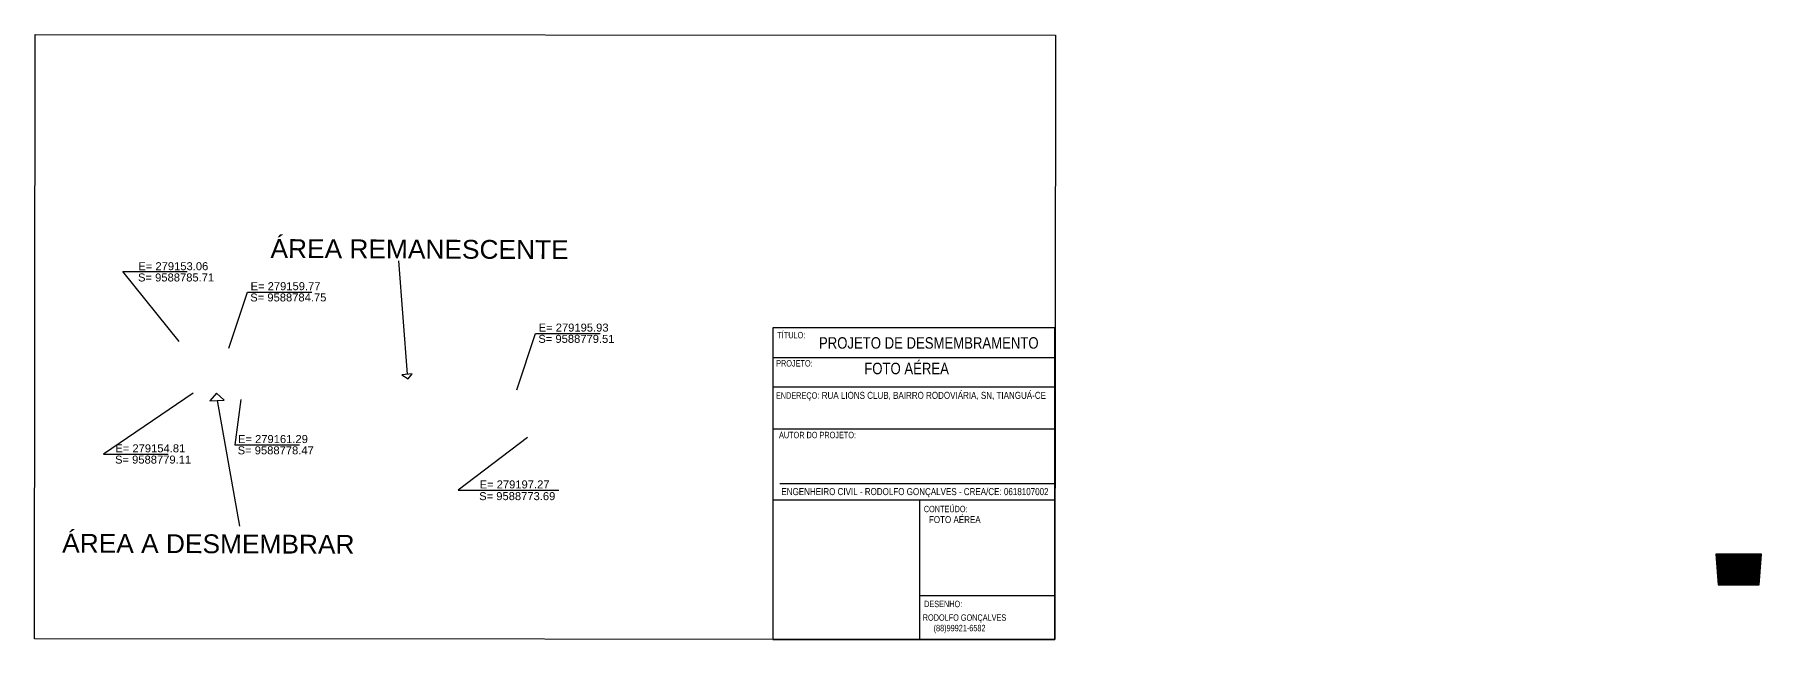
# Model space of a CAD drawing. Header units: millimetres. Extents: x 2167 to 4287, y 1412 to 1869.
# Drawn here: x 2733 to 3099.8, y 1416.2 to 1544.7 of the extents above; entities that cross this region are included whole.
import ezdxf

# ---------------------------------------------------------------- set-up
doc = ezdxf.new("R2010")
doc.units = ezdxf.units.MM
doc.header["$LTSCALE"] = 20
for name, color, linetype in [('A-PEN-R', 1, 'Continuous'), ('COTA', 7, 'Continuous'), ('E-TXT-Y', 2, 'Continuous'), ('POLYLINE', 1, 'Continuous'), ('TEXTO', 3, 'Continuous')]:
    doc.layers.add(name, color=color, linetype=linetype)
doc.styles.add('COTA', font='arial.ttf')
doc.styles.add('F2', font='ARIALN.TTF')
doc.styles.add('NOTES', font='arial.ttf', dxfattribs={"height": 4})
doc.styles.add('ROMANS', font='romans__.ttf', dxfattribs={"height": 0.1})
doc.dimstyles.new('BOLA100', dxfattribs={"dimscale": 0, "dimtxt": 1.9, "dimasz": 0.18, "dimexe": 0.18, "dimexo": 0.063, "dimgap": 0, "dimtad": 1, "dimzin": 4, "dimdsep": 46, "dimtxsty": 'ROMANS', "dimcen": 0.09, "dimse1": 1, "dimse2": 1, "dimsd1": 1, "dimsd2": 1, "dimclrt": 256, "dimaunit": 1, "dimadec": 4, "dimazin": 0, "dimtfac": 1.2, "dimtix": 1, "dimtmove": 2, "dimatfit": 3, "dimfxl": 0, "dimtvp": 2, "dimtolj": 1, "dimtzin": 4, "dimarcsym": 0})
picture_1 = doc.add_image_def('image1.jpg', size_in_pixel=(1067, 632))

# ---------------------------------------------------------------- blocks, each defined once
blk = doc.blocks.new('*D167')
at = {"transparency": 16777216, "insert": (3091.12, 1433.37), "char_height": 0.1, "attachment_point": 5, "rotation": 47.1704, "style": 'ROMANS'}
blk.add_mtext('\\A1;85°39\'33"', dxfattribs=at)
blk = doc.blocks.new('*D168')
at = {"transparency": 16777216, "insert": (3091.72, 1428.96), "char_height": 0.1, "attachment_point": 5, "rotation": 317.1704, "style": 'ROMANS'}
blk.add_mtext('\\A1;94°20\'27"', dxfattribs=at)
blk = doc.blocks.new('*D169')
at = {"transparency": 16777216, "insert": (3098.04, 1432.7), "char_height": 0.1, "attachment_point": 5, "rotation": 312.8256, "style": 'ROMANS'}
blk.add_mtext('\\A1;85°39\'4"', dxfattribs=at)
blk = doc.blocks.new('*D170')
at = {"transparency": 16777216, "insert": (3097.82, 1429.33), "char_height": 0.1, "attachment_point": 5, "rotation": 42.8256, "style": 'ROMANS'}
blk.add_mtext('\\A1;94°20\'56"', dxfattribs=at)

msp = doc.modelspace()

# ---------------------------------------------------------------- hatches: boundary and pattern name
h = msp.add_hatch()
h.set_pattern_fill('JIS_WOOD', color=2, scale=0.25, style=0)
h.set_pattern_definition([(45, (495.25142, 597.4918), (-0.125, 0.125), [])])
h.paths.add_polyline_path([(3099.79, 1434.323), (3090.09, 1434.323), (3090.59, 1427.742), (3099.29, 1427.742)])

# ---------------------------------------------------------------- linework, layer by layer
at = {"color": 2}
for p, q in [((2810.246, 1496.597), (2812.153, 1472.531)), ((2813.169, 1472.624), (2810.975, 1472.423)), ((2810.975, 1472.423), (2812.331, 1471.524)), ((2812.331, 1471.524), (2813.169, 1472.624)), ((2771.6, 1468.491), (2770.233, 1466.905)), ((2773.276, 1467.038), (2771.6, 1468.491)), ((2770.233, 1466.905), (2773.276, 1467.038)), ((2776.584, 1440.26), (2771.868, 1466.976))]:
    msp.add_line(p, q, dxfattribs=at)
msp.add_lwpolyline([(3090.59, 1427.742), (3099.29, 1427.742), (3099.79, 1434.323), (3090.09, 1434.323), (3090.59, 1427.742)], dxfattribs=at)
at = {"layer": 'A-PEN-R'}
for p, q in [((2949.703, 1482.354), (2889.783, 1482.354)), ((2889.783, 1482.354), (2889.783, 1416.167)), ((2949.703, 1416.167), (2949.703, 1482.354)), ((2889.783, 1476.112), (2949.703, 1476.112)), ((2889.783, 1469.871), (2949.703, 1469.871)), ((2889.783, 1460.921), (2949.703, 1460.921)), ((2891.25, 1449.279), (2949.703, 1449.279)), ((2889.783, 1445.813), (2949.703, 1445.813)), ((2920.99, 1416.167), (2920.99, 1445.813)), ((2920.99, 1425.529), (2949.703, 1425.529)), ((2889.783, 1416.167), (2949.703, 1416.167))]:
    msp.add_line(p, q, dxfattribs=at)
at = {"layer": 'POLYLINE'}
for points in [[(2763.724, 1479.464), (2751.696, 1494.347), (2765.416, 1494.347)], [(2774.214, 1478.033), (2778.175, 1489.979), (2791.895, 1489.979)], [(2835.407, 1469.232), (2839.368, 1481.178), (2853.088, 1481.178)], [(2766.663, 1468.511), (2747.644, 1455.521), (2761.364, 1455.521)], [(2776.786, 1467.145), (2775.498, 1457.491), (2789.218, 1457.491)], [(2837.647, 1459.091), (2822.975, 1447.923), (2844.305, 1447.923)]]:
    msp.add_lwpolyline(points, dxfattribs=at)

# ---------------------------------------------------------------- texts
at = {"layer": 'COTA', "color": 232, "char_height": 1.7, "attachment_point": 5, "style": 'COTA'}
for s, width, insert in [('S= 9588785.71', 21.6728, (2763.042, 1493.078)), ('E= 279153.06', 28.88157, (2762.447, 1495.469)), ('S= 9588784.75', 21.6728, (2786.877, 1488.835)), ('E= 279159.77', 28.88157, (2786.282, 1491.226)), ('E= 279195.93', 28.88157, (2847.475, 1482.426)), ('S= 9588779.51', 21.6728, (2848.071, 1480.034)), ('E= 279154.81', 28.88157, (2757.558, 1456.769)), ('S= 9588778.47', 21.6728, (2784.2, 1456.348)), ('E= 279161.29', 28.88157, (2783.605, 1458.739)), ('S= 9588779.11', 21.6728, (2758.153, 1454.378)), ('E= 279197.27', 28.88157, (2834.934, 1449.106)), ('S= 9588773.69 ', 21.6728, (2835.502, 1446.615))]:
    msp.add_mtext_dynamic_manual_height_columns(s, width=width, gutter_width=5, heights=[0], dxfattribs=dict(at, insert=insert))
at = {"layer": 'E-TXT-Y', "style": 'NOTES'}
for s, p in [('ÁREA REMANESCENTE', (2783.081, 1497.249)), ('ÁREA A DESMEMBRAR', (2738.833, 1434.626))]:
    msp.add_text(s, height=4, rotation=359.76355, dxfattribs=at).set_placement(p)
at = {"layer": 'E-TXT-Y', "style": 'F2'}
for s, height, p in [('PROJETO DE DESMEMBRAMENTO', 2.43524, (2899.595, 1477.961)), ('FOTO AÉREA', 2.4352, (2909.213, 1472.537))]:
    msp.add_text(s, height=height, dxfattribs=at).set_placement(p)
at = {"layer": 'TEXTO', "color": 3, "style": 'F2'}
for s, height, p in [('TÍTULO: ', 1.3529, (2890.748, 1480.166)), ('PROJETO: ', 1.3529, (2890.502, 1474.169)), ('ENDEREÇO:', 1.3529, (2890.455, 1467.326)), ('RUA LIONS CLUB, BAIRRO RODOVIÁRIA, SN, TIANGUÁ-CE', 1.4882, (2900.177, 1467.294)), ('AUTOR DO PROJETO: ', 1.35291, (2891.104, 1458.935)), ('ENGENHEIRO CIVIL - RODOLFO GONÇALVES - CREA/CE: 0618107002', 1.4882, (2891.616, 1446.843)), ('CONTEÚDO:', 1.3529, (2921.863, 1443.213)), ('FOTO AÉREA', 1.4882, (2922.951, 1440.9)), ('DESENHO:', 1.3529, (2921.924, 1423.036)), ('RODOLFO GONÇALVES', 1.35291, (2921.636, 1420.144)), ('(88)99921-6582', 1.35291, (2923.944, 1417.913))]:
    msp.add_text(s, height=height, dxfattribs=at).set_placement(p)

# ---------------------------------------------------------------- dimensions: what is measured, and where the dimension line sits
at = {"color": 2}
for base, line1, line2, picture, middle in [((3090.87931, 1433.10307), ((3099.79025, 1434.32305), (3090.09025, 1434.32305)), ((3090.09025, 1434.32305), (3090.58978, 1427.74206)), '*D167', (3091.11878, 1433.36963)), ((3091.96667, 1428.58406), ((3090.58978, 1427.74206), (3099.28978, 1427.74206)), ((3090.09025, 1434.32305), (3090.58978, 1427.74206)), '*D168', (3091.72127, 1428.96269)), ((3097.65079, 1433.15899), ((3099.28978, 1427.74206), (3099.79025, 1434.32305)), ((3099.79025, 1434.32305), (3090.09025, 1434.32305)), '*D169', (3098.0409, 1432.70169)), ((3098.32869, 1429.62012), ((3090.58978, 1427.74206), (3099.28978, 1427.74206)), ((3099.28978, 1427.74206), (3099.79025, 1434.32305)), '*D170', (3097.82138, 1429.32637))]:
    dim = msp.add_angular_dim_2l(base=base, line1=line1, line2=line2, dimstyle='BOLA100', override={"dimscale": 1}, dxfattribs=at)
    dim.commit()
    dim.dimension.update_dxf_attribs({"geometry": picture, "text_midpoint": middle})

# ---------------------------------------------------------------- pictures from other files: only their frames are drawn
image = msp.add_image(picture_1, insert=(2732.97, 1416.337), size_in_units=(216.733, 128.374), rotation=-0.04501, dxfattribs=at)
image.dxf.flags = 7

doc.saveas('drawing.dxf')
